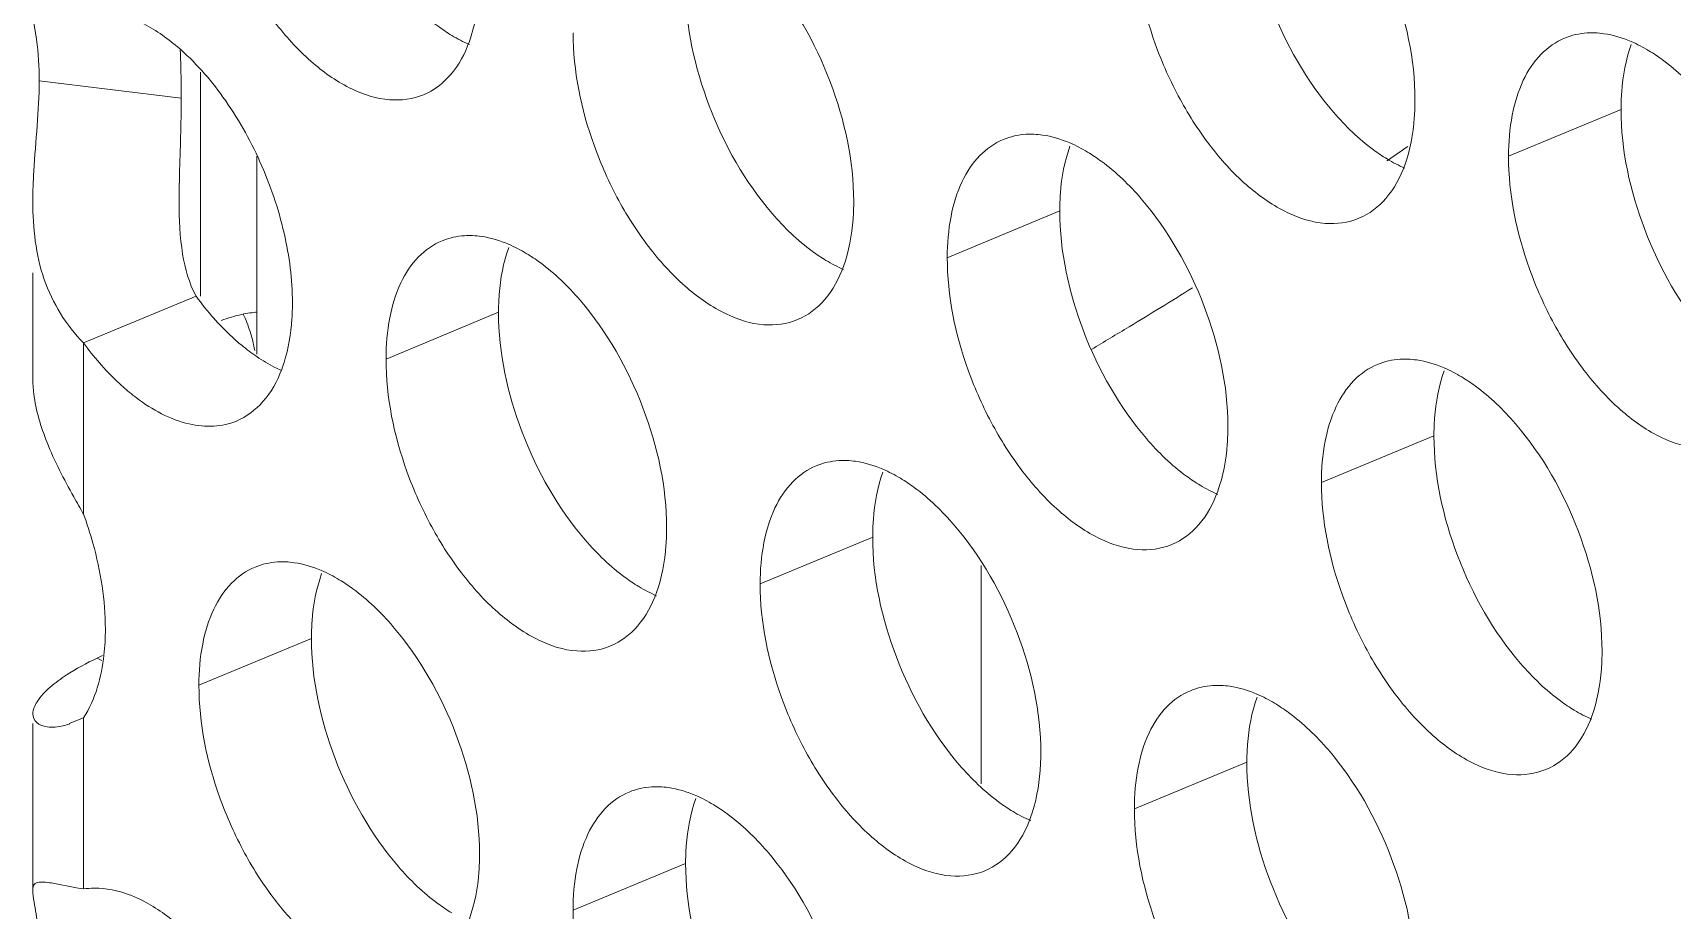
# Model space of a CAD drawing. Header units: millimetres. Extents: x 0 to 2524, y 0 to 1785.
# Drawn here: x 1789.22 to 1798.18, y 908.32 to 913.12 of the extents above; entities that cross this region are included whole.
import ezdxf

# ---------------------------------------------------------------- set-up
doc = ezdxf.new("R2010")
doc.units = ezdxf.units.MM
doc.header["$LTSCALE"] = 0.1
doc.layers.add('标注', color=251, linetype='Continuous', lineweight=9)

msp = doc.modelspace()

# ---------------------------------------------------------------- linework, layer by layer
at = {"layer": '标注'}
for p, q in [((1790.1384, 912.9084), (1790.1384, 911.6838)), ((1790.0329, 912.766), (1789.2563, 912.8621)), ((1797.9046, 912.7043), (1797.2894, 912.4486)), ((1790.4461, 911.366), (1790.4461, 912.4494)), ((1794.8361, 912.1498), (1794.2209, 911.8941)), ((1789.2212, 911.2377), (1789.2212, 911.8117)), ((1790.1136, 911.6838), (1789.4984, 911.4281)), ((1791.7675, 911.5954), (1791.1524, 911.3397)), ((1789.4984, 911.4281), (1789.4984, 910.4918)), ((1796.8817, 910.9195), (1796.2665, 910.6637)), ((1793.8132, 910.365), (1793.198, 910.1093)), ((1794.4059, 910.2098), (1794.4059, 909.0163)), ((1790.7447, 909.8106), (1790.1295, 909.5549)), ((1789.5986, 909.6908), (1789.5727, 909.7037)), ((1789.2212, 908.4346), (1789.2212, 909.3454)), ((1789.4984, 909.377), (1789.4205, 909.3454)), ((1789.4984, 909.377), (1789.4984, 908.4407)), ((1795.8589, 909.1346), (1795.2437, 908.8789)), ((1792.7904, 908.5802), (1792.1752, 908.3245))]:
    msp.add_line(p, q, dxfattribs=at)
for centre, radius, start, end in [((1778.661, 938.7127), 31.8399, 304.34454, 304.59625), ((1791.472, 912.6795), 1.6842, 216.24369, 221.66519), ((1779.924, 936.7705), 29.523, 301.194, 301.98361), ((1791.3609, 912.5824), 1.5367, 221.71232, 223.51512), ((1790.5007, 910.944), 0.6543, 98.11425, 102.08395), ((1790.4936, 910.9923), 0.6055, 94.3287, 98.10278), ((1780.1874, 936.3363), 29.015, 300.71798, 301.1931), ((1791.0543, 912.248), 1.0824, 230.33246, 235.77961), ((1789.8727, 911.5504), 0.758, 339.34278, 342.32676), ((1790.4674, 912.0282), 1.1282, 230.38894, 233.03812), ((1789.1882, 910.5494), 0.929, 294.44883, 296.47049)]:
    msp.add_arc(centre, radius, start, end, dxfattribs=at)
for points, knots in [([(1791.3572, 912.7855), (1791.2996, 912.7615), (1791.1607, 912.7436), (1790.9483, 912.8125), (1790.7382, 912.9588), (1790.5412, 913.1719), (1790.37, 913.437), (1790.1965, 913.826), (1790.1295, 914.1462), (1790.1295, 914.3549)], [0, 0, 0, 0, 0.08419, 0.180629, 0.294901, 0.426206, 0.569756, 0.71848, 1, 1, 1, 1]), ([(1796.3044, 914.0011), (1796.4528, 913.8285), (1796.6783, 913.4285), (1796.778, 912.9788), (1796.778, 912.7562)], [0, 0, 0, 0, 0.505546, 1, 1, 1, 1]), ([(1796.3325, 912.6897), (1796.184, 912.8623), (1795.9586, 913.2623), (1795.8589, 913.712), (1795.8589, 913.9346)], [0, 0, 0, 0, 0.505546, 1, 1, 1, 1]), ([(1796.4714, 912.1095), (1796.4137, 912.0856), (1796.2749, 912.0677), (1796.0625, 912.1366), (1795.8523, 912.2829), (1795.6553, 912.496), (1795.4842, 912.7611), (1795.3107, 913.15), (1795.2437, 913.4702), (1795.2437, 913.6789)], [0, 0, 0, 0, 0.08419, 0.180629, 0.294901, 0.426206, 0.569756, 0.71848, 1, 1, 1, 1]), ([(1793.2359, 913.4467), (1793.3843, 913.2741), (1793.6098, 912.8741), (1793.7095, 912.4243), (1793.7095, 912.2017)], [0, 0, 0, 0, 0.505546, 1, 1, 1, 1]), ([(1791.5118, 913.1099), (1791.486, 913.1255), (1791.378, 913.1982), (1791.2834, 913.2898), (1791.2183, 913.3656)], [0, 0, 0, 0, 0.231736, 1, 1, 1, 1]), ([(1791.6638, 913.4321), (1791.6638, 913.3998), (1791.6595, 913.2798), (1791.638, 913.1595), (1791.6081, 913.0769)], [0, 0, 0, 0, 0.269025, 1, 1, 1, 1]), ([(1793.2639, 912.1352), (1793.1155, 912.3078), (1792.8901, 912.7078), (1792.7904, 913.1576), (1792.7904, 913.3802)], [0, 0, 0, 0, 0.505546, 1, 1, 1, 1]), ([(1789.2563, 912.8621), (1789.2563, 912.9376), (1789.2508, 913.0577), (1789.2257, 913.175), (1789.222, 913.2189)], [0, 0, 0, 0, 0.631705, 1, 1, 1, 1]), ([(1789.7481, 913.2094), (1789.7706, 913.201), (1789.8657, 913.1591), (1789.9519, 913.0989), (1790.0126, 913.0472)], [0, 0, 0, 0, 0.231395, 1, 1, 1, 1]), ([(1791.6081, 913.0769), (1791.5844, 913.0112), (1791.5223, 912.8921), (1791.4137, 912.8089), (1791.3572, 912.7855)], [0, 0, 0, 0, 0.533077, 1, 1, 1, 1]), ([(1793.4029, 911.5551), (1793.3452, 911.5312), (1793.2064, 911.5132), (1792.994, 911.5821), (1792.7838, 911.7284), (1792.5868, 911.9415), (1792.4157, 912.2066), (1792.2422, 912.5956), (1792.1752, 912.9158), (1792.1752, 913.1245)], [0, 0, 0, 0, 0.08419, 0.180629, 0.294901, 0.426206, 0.569756, 0.71848, 1, 1, 1, 1]), ([(1797.2894, 912.4486), (1797.2894, 912.5242), (1797.3009, 912.6667), (1797.3583, 912.8599), (1797.4555, 913.0102), (1797.548, 913.0753), (1797.596, 913.0952)], [0, 0, 0, 0, 0.300633, 0.564844, 0.793499, 1, 1, 1, 1]), ([(1797.596, 913.0952), (1797.6348, 913.1113), (1797.6916, 913.124), (1797.7483, 913.1245), (1797.7629, 913.1239)], [0, 0, 0, 0, 0.741995, 1, 1, 1, 1]), ([(1797.7629, 913.1239), (1797.7789, 913.1232), (1797.8465, 913.1168), (1797.9123, 913.0966), (1797.9599, 913.0762)], [0, 0, 0, 0, 0.236225, 1, 1, 1, 1]), ([(1790.0126, 913.0472), (1790.1066, 912.9673), (1790.2795, 912.7701), (1790.4756, 912.4228), (1790.6057, 912.041), (1790.6409, 911.7752), (1790.6409, 911.6473)], [0, 0, 0, 0, 0.235194, 0.49405, 0.756072, 1, 1, 1, 1]), ([(1790.0329, 912.766), (1790.0329, 912.789), (1790.0324, 912.8775), (1790.0298, 912.966), (1790.0273, 913.0314)], [0, 0, 0, 0, 0.260225, 1, 1, 1, 1]), ([(1797.9046, 912.7043), (1797.9046, 912.7366), (1797.9088, 912.8566), (1797.9304, 912.9768), (1797.9602, 913.0594)], [0, 0, 0, 0, 0.269025, 1, 1, 1, 1]), ([(1798.0565, 913.0264), (1798.0823, 913.0109), (1798.1904, 912.9381), (1798.2849, 912.8465), (1798.3501, 912.7707)], [0, 0, 0, 0, 0.231736, 1, 1, 1, 1]), ([(1789.2213, 912.2014), (1789.2213, 912.2568), (1789.2299, 912.4773), (1789.2563, 912.697), (1789.2563, 912.8621)], [0, 0, 0, 0, 0.251377, 1, 1, 1, 1]), ([(1790.0212, 912.2013), (1790.0212, 912.2504), (1790.025, 912.4387), (1790.0329, 912.6269), (1790.0329, 912.766)], [0, 0, 0, 0, 0.261174, 1, 1, 1, 1]), ([(1796.778, 912.7562), (1796.778, 912.7238), (1796.7737, 912.6039), (1796.7522, 912.4836), (1796.7223, 912.401)], [0, 0, 0, 0, 0.269025, 1, 1, 1, 1]), ([(1796.626, 912.434), (1796.6002, 912.4496), (1796.4921, 912.5223), (1796.3976, 912.6139), (1796.3325, 912.6897)], [0, 0, 0, 0, 0.231736, 1, 1, 1, 1]), ([(1798.3781, 911.4593), (1798.2297, 911.6319), (1798.0042, 912.0319), (1797.9046, 912.4817), (1797.9046, 912.7043)], [0, 0, 0, 0, 0.505546, 1, 1, 1, 1]), ([(1794.2209, 911.8941), (1794.2209, 911.9697), (1794.2323, 912.1123), (1794.2898, 912.3054), (1794.3869, 912.4558), (1794.4795, 912.5208), (1794.5274, 912.5407)], [0, 0, 0, 0, 0.300633, 0.564844, 0.793499, 1, 1, 1, 1]), ([(1794.5274, 912.5407), (1794.5663, 912.5569), (1794.6231, 912.5695), (1794.6798, 912.57), (1794.6944, 912.5694)], [0, 0, 0, 0, 0.741995, 1, 1, 1, 1]), ([(1794.6944, 912.5694), (1794.7104, 912.5688), (1794.778, 912.5624), (1794.8438, 912.5421), (1794.8914, 912.5217)], [0, 0, 0, 0, 0.236225, 1, 1, 1, 1]), ([(1794.8361, 912.1498), (1794.8361, 912.1821), (1794.8403, 912.3021), (1794.8619, 912.4224), (1794.8917, 912.505)], [0, 0, 0, 0, 0.269025, 1, 1, 1, 1]), ([(1794.988, 912.472), (1795.0138, 912.4564), (1795.1219, 912.3837), (1795.2164, 912.2921), (1795.2816, 912.2163)], [0, 0, 0, 0, 0.231736, 1, 1, 1, 1]), ([(1796.7223, 912.401), (1796.6985, 912.3353), (1796.6365, 912.2162), (1796.5279, 912.133), (1796.4714, 912.1095)], [0, 0, 0, 0, 0.533077, 1, 1, 1, 1]), ([(1798.5171, 910.8792), (1798.4594, 910.8553), (1798.3205, 910.8373), (1798.1082, 910.9062), (1797.898, 911.0525), (1797.701, 911.2656), (1797.5298, 911.5307), (1797.3563, 911.9197), (1797.2894, 912.2399), (1797.2894, 912.4486)], [0, 0, 0, 0, 0.08419, 0.180629, 0.294901, 0.426206, 0.569756, 0.71848, 1, 1, 1, 1]), ([(1789.4984, 911.4281), (1789.4032, 911.5249), (1789.2506, 911.7731), (1789.2214, 912.0575), (1789.2213, 912.2014)], [0, 0, 0, 0, 0.485599, 1, 1, 1, 1]), ([(1793.7095, 912.2017), (1793.7095, 912.1694), (1793.7052, 912.0494), (1793.6837, 911.9291), (1793.6538, 911.8466)], [0, 0, 0, 0, 0.269025, 1, 1, 1, 1]), ([(1795.2816, 912.2163), (1795.43, 912.0437), (1795.6554, 911.6437), (1795.7551, 911.194), (1795.7551, 910.9713)], [0, 0, 0, 0, 0.505546, 1, 1, 1, 1]), ([(1793.5575, 911.8796), (1793.5317, 911.8951), (1793.4236, 911.9678), (1793.3291, 912.0595), (1793.2639, 912.1352)], [0, 0, 0, 0, 0.231736, 1, 1, 1, 1]), ([(1795.3096, 910.9049), (1795.1612, 911.0774), (1794.9357, 911.4775), (1794.8361, 911.9272), (1794.8361, 912.1498)], [0, 0, 0, 0, 0.505546, 1, 1, 1, 1]), ([(1791.4589, 911.9863), (1791.4978, 912.0024), (1791.5546, 912.0151), (1791.6113, 912.0156), (1791.6259, 912.015)], [0, 0, 0, 0, 0.741995, 1, 1, 1, 1]), ([(1791.6259, 912.015), (1791.6419, 912.0143), (1791.7095, 912.0079), (1791.7753, 911.9877), (1791.8229, 911.9673)], [0, 0, 0, 0, 0.236225, 1, 1, 1, 1]), ([(1791.1524, 911.3397), (1791.1524, 911.4153), (1791.1638, 911.5578), (1791.2213, 911.751), (1791.3184, 911.9014), (1791.411, 911.9664), (1791.4589, 911.9863)], [0, 0, 0, 0, 0.300633, 0.564844, 0.793499, 1, 1, 1, 1]), ([(1791.7675, 911.5954), (1791.7675, 911.6277), (1791.7718, 911.7477), (1791.7934, 911.8679), (1791.8232, 911.9505)], [0, 0, 0, 0, 0.269025, 1, 1, 1, 1]), ([(1791.9195, 911.9175), (1791.9453, 911.902), (1792.0534, 911.8293), (1792.1479, 911.7376), (1792.2131, 911.6618)], [0, 0, 0, 0, 0.231736, 1, 1, 1, 1]), ([(1793.6538, 911.8466), (1793.63, 911.7808), (1793.5679, 911.6618), (1793.4594, 911.5785), (1793.4029, 911.5551)], [0, 0, 0, 0, 0.533077, 1, 1, 1, 1]), ([(1795.4486, 910.3247), (1795.3909, 910.3008), (1795.252, 910.2829), (1795.0397, 910.3518), (1794.8295, 910.4981), (1794.6325, 910.7111), (1794.4613, 910.9763), (1794.2878, 911.3652), (1794.2209, 911.6854), (1794.2209, 911.8941)], [0, 0, 0, 0, 0.08419, 0.180629, 0.294901, 0.426206, 0.569756, 0.71848, 1, 1, 1, 1]), ([(1790.6409, 911.6473), (1790.6409, 911.6178), (1790.6374, 911.5076), (1790.6195, 911.3973), (1790.5949, 911.3203)], [0, 0, 0, 0, 0.267106, 1, 1, 1, 1]), ([(1792.2131, 911.6618), (1792.3615, 911.4893), (1792.5869, 911.0893), (1792.6866, 910.6395), (1792.6866, 910.4169)], [0, 0, 0, 0, 0.505546, 1, 1, 1, 1]), ([(1792.2411, 910.3504), (1792.0927, 910.523), (1791.8672, 910.923), (1791.7675, 911.3728), (1791.7675, 911.5954)], [0, 0, 0, 0, 0.505546, 1, 1, 1, 1]), ([(1790.3633, 911.4148), (1790.3533, 911.423), (1790.3127, 911.4578), (1790.2744, 911.495), (1790.2465, 911.5243)], [0, 0, 0, 0, 0.243044, 1, 1, 1, 1]), ([(1789.7481, 911.1591), (1789.7257, 911.1776), (1789.6342, 911.2592), (1789.5538, 911.3528), (1789.4984, 911.4281)], [0, 0, 0, 0, 0.237008, 1, 1, 1, 1]), ([(1790.5778, 911.2787), (1790.5667, 911.2836), (1790.5209, 911.3053), (1790.4773, 911.3314), (1790.4455, 911.3529)], [0, 0, 0, 0, 0.24028, 1, 1, 1, 1]), ([(1792.38, 909.7703), (1792.3224, 909.7464), (1792.1835, 909.7284), (1791.9711, 909.7973), (1791.761, 909.9436), (1791.564, 910.1567), (1791.3928, 910.4218), (1791.2193, 910.8108), (1791.1524, 911.131), (1791.1524, 911.3397)], [0, 0, 0, 0, 0.08419, 0.180629, 0.294901, 0.426206, 0.569756, 0.71848, 1, 1, 1, 1]), ([(1796.2665, 910.6637), (1796.2665, 910.7394), (1796.278, 910.8819), (1796.3355, 911.075), (1796.4326, 911.2254), (1796.5251, 911.2905), (1796.5731, 911.3104)], [0, 0, 0, 0, 0.300633, 0.564844, 0.793499, 1, 1, 1, 1]), ([(1796.5731, 911.3104), (1796.612, 911.3265), (1796.6687, 911.3391), (1796.7255, 911.3396), (1796.7401, 911.339)], [0, 0, 0, 0, 0.741995, 1, 1, 1, 1]), ([(1796.7401, 911.339), (1796.7561, 911.3384), (1796.8237, 911.332), (1796.8895, 911.3118), (1796.9371, 911.2914)], [0, 0, 0, 0, 0.236225, 1, 1, 1, 1]), ([(1789.2213, 911.2377), (1789.2213, 911.2082), (1789.2291, 911.0867), (1789.265, 910.9686), (1789.2991, 910.8832)], [0, 0, 0, 0, 0.242838, 1, 1, 1, 1]), ([(1790.5819, 911.283), (1790.5579, 911.2194), (1790.4959, 911.104), (1790.3897, 911.0236), (1790.3344, 911.0006)], [0, 0, 0, 0, 0.531803, 1, 1, 1, 1]), ([(1796.8817, 910.9195), (1796.8817, 910.9518), (1796.886, 911.0718), (1796.9075, 911.192), (1796.9374, 911.2746)], [0, 0, 0, 0, 0.269025, 1, 1, 1, 1]), ([(1797.0337, 911.2416), (1797.0595, 911.2261), (1797.1676, 911.1533), (1797.2621, 911.0617), (1797.3272, 910.9859)], [0, 0, 0, 0, 0.231736, 1, 1, 1, 1]), ([(1790.3344, 911.0006), (1790.2955, 910.9844), (1790.2082, 910.9651), (1790.0127, 910.9858), (1789.8743, 911.0626), (1789.7891, 911.1267)], [0, 0, 0, 0, 0.217094, 0.450255, 1, 1, 1, 1]), ([(1795.7551, 910.9713), (1795.7551, 910.939), (1795.7509, 910.819), (1795.7293, 910.6988), (1795.6995, 910.6162)], [0, 0, 0, 0, 0.269025, 1, 1, 1, 1]), ([(1797.3272, 910.9859), (1797.4757, 910.8133), (1797.7011, 910.4133), (1797.8008, 909.9636), (1797.8008, 909.741)], [0, 0, 0, 0, 0.505546, 1, 1, 1, 1]), ([(1789.2991, 910.8832), (1789.34, 910.7807), (1789.4084, 910.6505), (1789.4807, 910.5232), (1789.4984, 910.4918)], [0, 0, 0, 0, 0.753574, 1, 1, 1, 1]), ([(1795.6032, 910.6492), (1795.5774, 910.6647), (1795.4693, 910.7375), (1795.3748, 910.8291), (1795.3096, 910.9049)], [0, 0, 0, 0, 0.231736, 1, 1, 1, 1]), ([(1797.3553, 909.6745), (1797.2069, 909.8471), (1796.9814, 910.2471), (1796.8817, 910.6968), (1796.8817, 910.9195)], [0, 0, 0, 0, 0.505546, 1, 1, 1, 1]), ([(1793.198, 910.1093), (1793.198, 910.1849), (1793.2095, 910.3275), (1793.267, 910.5206), (1793.3641, 910.671), (1793.4566, 910.736), (1793.5046, 910.7559)], [0, 0, 0, 0, 0.300633, 0.564844, 0.793499, 1, 1, 1, 1]), ([(1793.5046, 910.7559), (1793.5435, 910.772), (1793.6002, 910.7847), (1793.657, 910.7852), (1793.6716, 910.7846)], [0, 0, 0, 0, 0.741995, 1, 1, 1, 1]), ([(1793.6716, 910.7846), (1793.6876, 910.784), (1793.7552, 910.7776), (1793.821, 910.7573), (1793.8686, 910.7369)], [0, 0, 0, 0, 0.236225, 1, 1, 1, 1]), ([(1793.8132, 910.365), (1793.8132, 910.3973), (1793.8175, 910.5173), (1793.839, 910.6376), (1793.8689, 910.7202)], [0, 0, 0, 0, 0.269025, 1, 1, 1, 1]), ([(1793.9652, 910.6871), (1793.991, 910.6716), (1794.099, 910.5989), (1794.1936, 910.5072), (1794.2587, 910.4315)], [0, 0, 0, 0, 0.231736, 1, 1, 1, 1]), ([(1797.4942, 909.0944), (1797.4366, 909.0704), (1797.2977, 909.0525), (1797.0853, 909.1214), (1796.8752, 909.2677), (1796.6782, 909.4808), (1796.507, 909.7459), (1796.3335, 910.1348), (1796.2665, 910.455), (1796.2665, 910.6637)], [0, 0, 0, 0, 0.08419, 0.180629, 0.294901, 0.426206, 0.569756, 0.71848, 1, 1, 1, 1]), ([(1795.6995, 910.6162), (1795.6757, 910.5505), (1795.6136, 910.4314), (1795.5051, 910.3482), (1795.4486, 910.3247)], [0, 0, 0, 0, 0.533077, 1, 1, 1, 1]), ([(1789.4984, 910.4918), (1789.5177, 910.4391), (1789.5833, 910.2354), (1789.6181, 910.0205), (1789.6181, 909.8624)], [0, 0, 0, 0, 0.26181, 1, 1, 1, 1]), ([(1792.6866, 910.4169), (1792.6866, 910.3846), (1792.6824, 910.2646), (1792.6608, 910.1443), (1792.631, 910.0617)], [0, 0, 0, 0, 0.269025, 1, 1, 1, 1]), ([(1794.2587, 910.4315), (1794.4071, 910.2589), (1794.6326, 909.8589), (1794.7323, 909.4091), (1794.7323, 909.1865)], [0, 0, 0, 0, 0.505546, 1, 1, 1, 1]), ([(1792.5347, 910.0948), (1792.5088, 910.1103), (1792.4008, 910.183), (1792.3063, 910.2747), (1792.2411, 910.3504)], [0, 0, 0, 0, 0.231736, 1, 1, 1, 1]), ([(1794.2868, 909.1201), (1794.1384, 909.2926), (1793.9129, 909.6926), (1793.8132, 910.1424), (1793.8132, 910.365)], [0, 0, 0, 0, 0.505546, 1, 1, 1, 1]), ([(1790.4361, 910.2015), (1790.475, 910.2176), (1790.5317, 910.2302), (1790.5885, 910.2307), (1790.6031, 910.2302)], [0, 0, 0, 0, 0.741995, 1, 1, 1, 1]), ([(1790.6031, 910.2302), (1790.6191, 910.2295), (1790.6867, 910.2231), (1790.7525, 910.2029), (1790.8, 910.1825)], [0, 0, 0, 0, 0.236225, 1, 1, 1, 1]), ([(1790.1295, 909.5549), (1790.1295, 909.6305), (1790.141, 909.773), (1790.1985, 909.9661), (1790.2956, 910.1165), (1790.3881, 910.1816), (1790.4361, 910.2015)], [0, 0, 0, 0, 0.300633, 0.564844, 0.793499, 1, 1, 1, 1]), ([(1790.7447, 909.8106), (1790.7447, 909.8429), (1790.749, 909.9629), (1790.7705, 910.0831), (1790.8004, 910.1657)], [0, 0, 0, 0, 0.269025, 1, 1, 1, 1]), ([(1790.8967, 910.1327), (1790.9225, 910.1172), (1791.0305, 910.0444), (1791.1251, 909.9528), (1791.1902, 909.877)], [0, 0, 0, 0, 0.231736, 1, 1, 1, 1]), ([(1792.631, 910.0617), (1792.6072, 909.996), (1792.5451, 909.8769), (1792.4366, 909.7937), (1792.38, 909.7703)], [0, 0, 0, 0, 0.533077, 1, 1, 1, 1]), ([(1794.4257, 908.5399), (1794.3681, 908.516), (1794.2292, 908.498), (1794.0168, 908.5669), (1793.8067, 908.7133), (1793.6097, 908.9263), (1793.4385, 909.1914), (1793.265, 909.5804), (1793.198, 909.9006), (1793.198, 910.1093)], [0, 0, 0, 0, 0.08419, 0.180629, 0.294901, 0.426206, 0.569756, 0.71848, 1, 1, 1, 1]), ([(1789.6181, 909.8624), (1789.6181, 909.8151), (1789.6097, 909.6481), (1789.5643, 909.4779), (1789.4984, 909.377)], [0, 0, 0, 0, 0.282087, 1, 1, 1, 1]), ([(1791.1902, 909.877), (1791.3386, 909.7044), (1791.5641, 909.3044), (1791.6638, 908.8547), (1791.6638, 908.6321)], [0, 0, 0, 0, 0.505546, 1, 1, 1, 1]), ([(1791.2183, 908.5656), (1791.0699, 908.7382), (1790.8444, 909.1382), (1790.7447, 909.5879), (1790.7447, 909.8106)], [0, 0, 0, 0, 0.505546, 1, 1, 1, 1]), ([(1789.3592, 909.5792), (1789.3738, 909.59), (1789.4417, 909.6369), (1789.5146, 909.6761), (1789.5727, 909.7037)], [0, 0, 0, 0, 0.220086, 1, 1, 1, 1]), ([(1797.6489, 909.4188), (1797.623, 909.4344), (1797.515, 909.5071), (1797.4205, 909.5987), (1797.3553, 909.6745)], [0, 0, 0, 0, 0.231736, 1, 1, 1, 1]), ([(1797.8008, 909.741), (1797.8008, 909.7086), (1797.7965, 909.5887), (1797.775, 909.4684), (1797.7451, 909.3858)], [0, 0, 0, 0, 0.269025, 1, 1, 1, 1]), ([(1789.2213, 909.3983), (1789.2215, 909.4217), (1789.2472, 909.4791), (1789.289, 909.5212), (1789.316, 909.5447)], [0, 0, 0, 0, 0.395219, 1, 1, 1, 1]), ([(1791.3572, 907.9855), (1791.2996, 907.9615), (1791.1607, 907.9436), (1790.9483, 908.0125), (1790.7382, 908.1588), (1790.5412, 908.3719), (1790.37, 908.637), (1790.1965, 909.026), (1790.1295, 909.3462), (1790.1295, 909.5549)], [0, 0, 0, 0, 0.08419, 0.180629, 0.294901, 0.426206, 0.569756, 0.71848, 1, 1, 1, 1]), ([(1795.2437, 908.8789), (1795.2437, 908.9545), (1795.2552, 909.0971), (1795.3126, 909.2902), (1795.4098, 909.4406), (1795.5023, 909.5056), (1795.5503, 909.5255)], [0, 0, 0, 0, 0.300633, 0.564844, 0.793499, 1, 1, 1, 1]), ([(1795.5503, 909.5255), (1795.5892, 909.5417), (1795.6459, 909.5543), (1795.7026, 909.5548), (1795.7173, 909.5542)], [0, 0, 0, 0, 0.741995, 1, 1, 1, 1]), ([(1795.7173, 909.5542), (1795.7333, 909.5536), (1795.8008, 909.5472), (1795.8667, 909.527), (1795.9142, 909.5066)], [0, 0, 0, 0, 0.236225, 1, 1, 1, 1]), ([(1795.8589, 909.1346), (1795.8589, 909.167), (1795.8632, 909.2869), (1795.8847, 909.4072), (1795.9146, 909.4898)], [0, 0, 0, 0, 0.269025, 1, 1, 1, 1]), ([(1796.0108, 909.4568), (1796.0367, 909.4412), (1796.1447, 909.3685), (1796.2392, 909.2769), (1796.3044, 909.2011)], [0, 0, 0, 0, 0.231736, 1, 1, 1, 1]), ([(1789.2991, 909.3277), (1789.2789, 909.3305), (1789.2395, 909.3415), (1789.2212, 909.3809), (1789.2213, 909.3983)], [0, 0, 0, 0, 0.539356, 1, 1, 1, 1]), ([(1789.4213, 909.3428), (1789.4104, 909.3392), (1789.3708, 909.3281), (1789.3286, 909.3235), (1789.2991, 909.3277)], [0, 0, 0, 0, 0.278012, 1, 1, 1, 1]), ([(1797.7451, 909.3858), (1797.7214, 909.3201), (1797.6593, 909.201), (1797.5508, 909.1178), (1797.4942, 909.0944)], [0, 0, 0, 0, 0.533077, 1, 1, 1, 1]), ([(1794.7323, 909.1865), (1794.7323, 909.1542), (1794.728, 909.0342), (1794.7065, 908.914), (1794.6766, 908.8314)], [0, 0, 0, 0, 0.269025, 1, 1, 1, 1]), ([(1796.3325, 907.8897), (1796.184, 908.0623), (1795.9586, 908.4623), (1795.8589, 908.912), (1795.8589, 909.1346)], [0, 0, 0, 0, 0.505546, 1, 1, 1, 1]), ([(1796.3044, 909.2011), (1796.4528, 909.0285), (1796.6783, 908.6285), (1796.778, 908.1788), (1796.778, 907.9562)], [0, 0, 0, 0, 0.505546, 1, 1, 1, 1]), ([(1794.5803, 908.8644), (1794.5545, 908.8799), (1794.4465, 908.9526), (1794.3519, 909.0443), (1794.2868, 909.1201)], [0, 0, 0, 0, 0.231736, 1, 1, 1, 1]), ([(1792.1752, 908.3245), (1792.1752, 908.4001), (1792.1867, 908.5427), (1792.2441, 908.7358), (1792.3413, 908.8862), (1792.4338, 908.9512), (1792.4818, 908.9711)], [0, 0, 0, 0, 0.300633, 0.564844, 0.793499, 1, 1, 1, 1]), ([(1792.4818, 908.9711), (1792.5207, 908.9872), (1792.5774, 908.9999), (1792.6341, 909.0004), (1792.6488, 908.9998)], [0, 0, 0, 0, 0.741995, 1, 1, 1, 1]), ([(1792.6488, 908.9998), (1792.6648, 908.9991), (1792.7323, 908.9927), (1792.7982, 908.9725), (1792.8457, 908.9521)], [0, 0, 0, 0, 0.236225, 1, 1, 1, 1]), ([(1792.7904, 908.5802), (1792.7904, 908.6125), (1792.7947, 908.7325), (1792.8162, 908.8528), (1792.846, 908.9353)], [0, 0, 0, 0, 0.269025, 1, 1, 1, 1]), ([(1792.9423, 908.9023), (1792.9682, 908.8868), (1793.0762, 908.8141), (1793.1707, 908.7224), (1793.2359, 908.6467)], [0, 0, 0, 0, 0.231736, 1, 1, 1, 1]), ([(1796.4714, 907.3095), (1796.4137, 907.2856), (1796.2749, 907.2677), (1796.0625, 907.3366), (1795.8523, 907.4829), (1795.6553, 907.696), (1795.4842, 907.9611), (1795.3107, 908.35), (1795.2437, 908.6702), (1795.2437, 908.8789)], [0, 0, 0, 0, 0.08419, 0.180629, 0.294901, 0.426206, 0.569756, 0.71848, 1, 1, 1, 1]), ([(1794.6766, 908.8314), (1794.6529, 908.7657), (1794.5908, 908.6466), (1794.4822, 908.5634), (1794.4257, 908.5399)], [0, 0, 0, 0, 0.533077, 1, 1, 1, 1]), ([(1791.6638, 908.6321), (1791.6638, 908.5998), (1791.6595, 908.4798), (1791.638, 908.3595), (1791.6081, 908.2769)], [0, 0, 0, 0, 0.269025, 1, 1, 1, 1]), ([(1793.2359, 908.6467), (1793.3843, 908.4741), (1793.6098, 908.0741), (1793.7095, 907.6243), (1793.7095, 907.4017)], [0, 0, 0, 0, 0.505546, 1, 1, 1, 1]), ([(1791.5118, 908.3099), (1791.486, 908.3255), (1791.378, 908.3982), (1791.2834, 908.4898), (1791.2183, 908.5656)], [0, 0, 0, 0, 0.231736, 1, 1, 1, 1]), ([(1793.2639, 907.3352), (1793.1155, 907.5078), (1792.8901, 907.9078), (1792.7904, 908.3576), (1792.7904, 908.5802)], [0, 0, 0, 0, 0.505546, 1, 1, 1, 1]), ([(1789.2213, 908.4345), (1789.2213, 908.4453), (1789.2236, 908.469), (1789.2463, 908.4768), (1789.2561, 908.478)], [0, 0, 0, 0, 0.522014, 1, 1, 1, 1]), ([(1789.2563, 908.0621), (1789.2563, 908.1376), (1789.2508, 908.2577), (1789.2257, 908.375), (1789.222, 908.4189)], [0, 0, 0, 0, 0.631705, 1, 1, 1, 1]), ([(1789.2561, 908.478), (1789.2598, 908.4784), (1789.2786, 908.4794), (1789.2973, 908.4771), (1789.312, 908.4751)], [0, 0, 0, 0, 0.202313, 1, 1, 1, 1]), ([(1789.312, 908.4751), (1789.3244, 908.4733), (1789.3867, 908.4629), (1789.4486, 908.45), (1789.4984, 908.4407)], [0, 0, 0, 0, 0.19728, 1, 1, 1, 1]), ([(1789.4984, 908.4407), (1789.518, 908.4438), (1789.6024, 908.4506), (1789.6876, 908.4322), (1789.7481, 908.4094)], [0, 0, 0, 0, 0.23435, 1, 1, 1, 1]), ([(1789.7481, 908.4094), (1789.7706, 908.401), (1789.8657, 908.3591), (1789.9519, 908.2989), (1790.0126, 908.2472)], [0, 0, 0, 0, 0.231395, 1, 1, 1, 1]), ([(1793.4029, 906.7551), (1793.3452, 906.7312), (1793.2064, 906.7132), (1792.994, 906.7821), (1792.7838, 906.9284), (1792.5868, 907.1415), (1792.4157, 907.4066), (1792.2422, 907.7956), (1792.1752, 908.1158), (1792.1752, 908.3245)], [0, 0, 0, 0, 0.08419, 0.180629, 0.294901, 0.426206, 0.569756, 0.71848, 1, 1, 1, 1])]:
    msp.add_open_spline(points, degree=3, knots=knots, dxfattribs=at)
for points in [[(1791.6084, 913.0602), (1791.5752, 913.0744), (1791.5429, 913.0913), (1791.5118, 913.1099)], [(1797.9599, 913.0762), (1797.9932, 913.0619), (1798.0255, 913.0451), (1798.0565, 913.0264)], [(1794.8914, 912.5217), (1794.9247, 912.5075), (1794.957, 912.4906), (1794.988, 912.472)], [(1796.7226, 912.3842), (1796.6893, 912.3985), (1796.6571, 912.4153), (1796.626, 912.434)], [(1790.0406, 911.9137), (1790.025, 912.0085), (1790.0213, 912.1052), (1790.0212, 912.2013)], [(1790.1136, 911.6838), (1790.0753, 911.7545), (1790.0537, 911.8344), (1790.0406, 911.9137)], [(1791.8229, 911.9673), (1791.8562, 911.953), (1791.8884, 911.9362), (1791.9195, 911.9175)], [(1793.6541, 911.8298), (1793.6208, 911.8441), (1793.5886, 911.8609), (1793.5575, 911.8796)], [(1790.3637, 911.5838), (1790.3254, 911.5756), (1790.2877, 911.5641), (1790.2511, 911.5502)], [(1790.4088, 911.4906), (1790.3985, 911.5231), (1790.3861, 911.5549), (1790.3714, 911.5856)], [(1790.4347, 911.3861), (1790.4282, 911.4214), (1790.4196, 911.4564), (1790.4088, 911.4906)], [(1796.9371, 911.2914), (1796.9704, 911.2771), (1797.0026, 911.2603), (1797.0337, 911.2416)], [(1793.8686, 910.7369), (1793.9018, 910.7226), (1793.9341, 910.7058), (1793.9652, 910.6871)], [(1795.6998, 910.5994), (1795.6665, 910.6137), (1795.6342, 910.6305), (1795.6032, 910.6492)], [(1790.8, 910.1825), (1790.8333, 910.1682), (1790.8656, 910.1514), (1790.8967, 910.1327)], [(1792.6313, 910.045), (1792.598, 910.0593), (1792.5657, 910.0761), (1792.5347, 910.0948)], [(1789.316, 909.5447), (1789.3299, 909.5568), (1789.3444, 909.5683), (1789.3592, 909.5792)], [(1795.9142, 909.5066), (1795.9475, 909.4923), (1795.9798, 909.4754), (1796.0108, 909.4568)], [(1797.7455, 909.3691), (1797.7122, 909.3833), (1797.6799, 909.4002), (1797.6489, 909.4188)], [(1792.8457, 908.9521), (1792.879, 908.9378), (1792.9113, 908.921), (1792.9423, 908.9023)], [(1794.677, 908.8146), (1794.6437, 908.8289), (1794.6114, 908.8457), (1794.5803, 908.8644)], [(1789.222, 908.4189), (1789.2216, 908.4241), (1789.2213, 908.4293), (1789.2213, 908.4345)]]:
    msp.add_open_spline(points, degree=3, dxfattribs=at)

doc.saveas('drawing.dxf')
